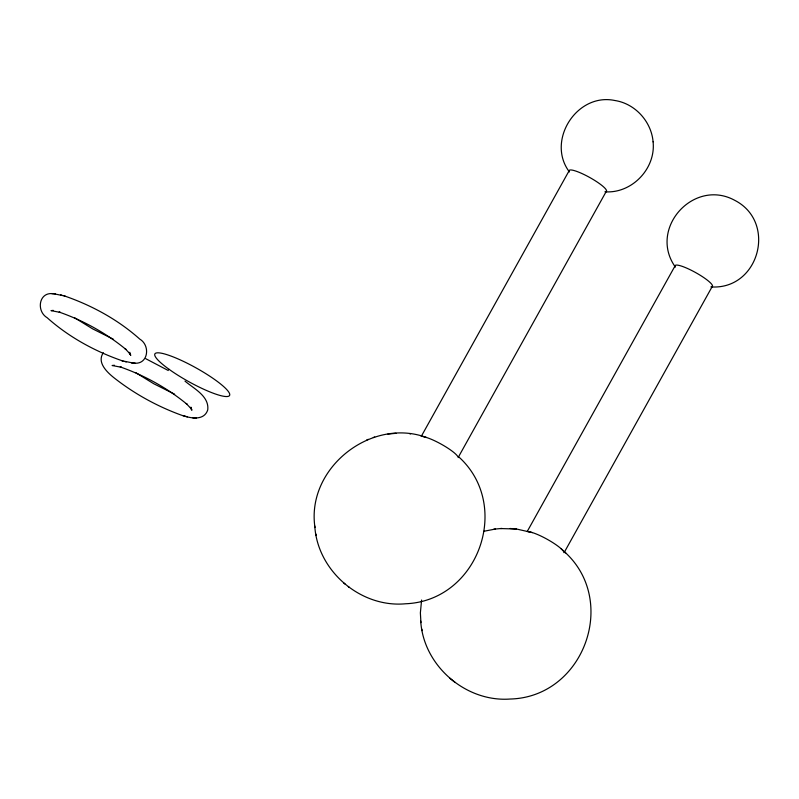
<?xml version="1.0" encoding="UTF-8"?>
<svg xmlns="http://www.w3.org/2000/svg" width="799" height="799" viewBox="0 0 799 799"><rect width="100%" height="100%" fill="white"/><g stroke="black" fill="none" stroke-linecap="round" stroke-linejoin="round"><path stroke-width="1.2" d="M421.592 600.039L420.374 612.873L420.933 622.631M421.213 436.484L569.058 170.866M458.117 457.587L606.561 190.881M527.17 531.595L675.015 265.977M712.518 285.992L564.074 552.708A21.353 3.895 29.1 0 0 549.243 540.454A21.353 3.895 29.1 0 0 528.179 531.764M103.351 352.749C96.499 362.327 107.136 372.344 114.227 377.957C133.902 393.408 156.095 405.742 179.525 414.481C188.374 417.817 203.805 421.972 207.74 409.917C209.438 396.194 193.807 388.594 184.969 381.103M426.476 437.492C371.006 417.018 305.987 468.264 314.976 527.52M53.273 310.372L50.996 310.631L60.325 312.409L59.116 312.069C83.326 320.479 106.227 333.173 126.002 349.483L125.053 348.614L130.177 354.007L129.308 352.749L130.756 355.375L130.127 353.887M114.407 365.253L112.12 365.513L121.458 367.29L120.25 366.941C144.449 375.35 167.351 388.054 187.136 404.364L186.187 403.495L191.311 408.878L190.442 407.62L191.88 410.257L190.951 407.17L191.081 408.139M366.841 439.869L368.339 439.34M373.313 437.522L374.701 437.023M483.924 531.265L495.45 529.028M53.273 293.732C38.752 291.585 36.065 311.171 47.131 317.702C68.964 337.208 95.401 351.62 123.036 361.068M133.643 363.076C148.155 365.233 150.851 345.647 139.775 339.106C117.942 319.61 91.505 305.188 63.88 295.75M396.064 433.308L387.905 434.067M500.593 528.558L516.504 529.018L532.434 532.613M493.852 529.188L502.012 528.419M710.91 286.911C759.08 290.177 777.327 222.232 734.84 200.379C693.792 177.797 647.909 228.684 675.375 267.066A21.353 3.895 29.1 0 1 694.86 272.149A21.353 3.895 29.1 0 1 711.599 286.861M53.833 293.762L65.089 296.089M121.818 360.719L133.083 363.046M192.699 417.847L194.207 417.927M194.766 417.957L196.334 418.037M51.705 293.652L55.341 293.842M131.565 362.976L135.211 363.155M409.857 433.847L410.546 433.897M516.504 529.018L510.162 528.479M182.951 415.6L187.365 416.838M60.674 294.851L61.972 295.221M124.934 361.587L126.242 361.957M113.528 339.325L92.554 328.818L74.557 317.742M174.661 394.207L153.688 383.7L135.69 372.624M145.758 358.701L168.319 370.536M314.766 525.962C317.433 571.025 360.719 607.989 405.552 603.774C478.241 600.898 512.269 505.827 459.095 457.188M420.723 621.073C423.38 665.667 465.687 702.291 510.082 699.035C583.48 697.207 618.726 601.457 565.053 552.309M449.657 678.091L455.22 682.526M343.7 582.97L345.118 584.109M348.314 586.646L349.263 587.405M561.058 548.673L565.682 552.888M421.892 629.212L422.082 630.661M315.935 534.092L316.124 535.54M129.818 352.299L129.947 353.268M423.08 436.703A21.353 3.895 29.1 0 1 442.366 444.803A21.353 3.895 29.1 0 1 457.747 456.499M653.093 141.822C655.949 168.619 631.819 193.777 604.953 191.8A21.353 3.895 29.1 0 0 589.872 177.568A21.353 3.895 29.1 0 0 569.417 171.945C545.947 141.014 576.668 92.444 614.781 100.494C635.055 103.54 651.365 121.488 653.093 141.822M169.158 369.378A42.707 7.78 29.1 0 0 229.393 395.705A42.707 7.78 29.1 0 0 178.207 358.991A42.707 7.78 29.1 0 0 169.158 369.378"/></g></svg>
